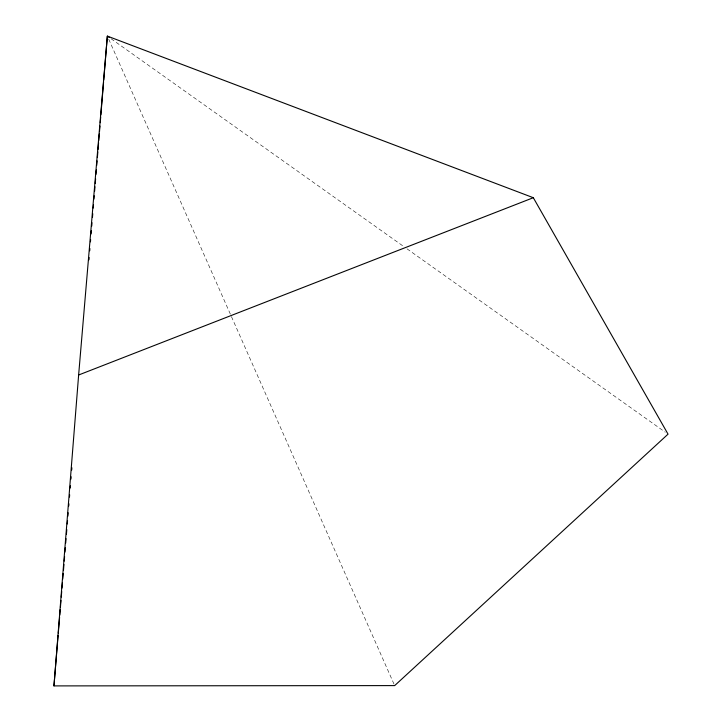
<?xml version="1.0" encoding="UTF-8"?>
<svg xmlns="http://www.w3.org/2000/svg" width="722" height="722" viewBox="0 0 722 722"><rect width="100%" height="100%" fill="white"/><g stroke="black" fill="none" stroke-linecap="round" stroke-linejoin="round"><path stroke-width="0.54" stroke-dasharray="3.61 2.71" d="M111.026 38.708L403.318 246.22M407 248.828L665.278 432.189M108.724 39.196L394.212 684.573"/><path stroke-width="1.08" d="M53.96 685.9L78.635 374.998L107.352 36.1L533.314 197.711L668.04 434.148L394.672 685.602L53.96 685.9L58.121 635.306M58.301 633.059L59.601 617.319M59.782 615.072L60.242 609.449M60.431 607.202L60.982 600.46M61.262 597.085L61.722 591.462M62.002 588.096L62.462 582.473M62.742 579.098L63.202 573.476M63.482 570.109L63.942 564.487M64.213 561.111L64.583 556.617M64.953 552.113L65.323 547.619M65.693 543.124L66.063 538.63M66.433 534.127L66.803 529.632M67.263 524.01L67.543 520.643M67.913 516.14L68.184 512.773M68.743 506.023L68.924 503.776M69.483 497.034L69.664 494.787M70.224 488.036L70.404 485.789M70.964 479.047L71.144 476.791M71.695 470.049L71.884 467.802M88.968 259.821L89.158 257.573M89.709 250.823L89.898 248.576M90.449 241.834L90.638 239.587M91.098 233.964L91.369 230.589M91.739 226.094L92.019 222.719M92.479 217.096L92.759 213.73M93.219 208.107L93.499 204.732M93.959 199.11L94.239 195.743M94.609 191.24L94.979 186.745M95.25 183.37L95.62 178.875M95.99 174.381L96.36 169.887M96.73 165.383L97.1 160.889M97.38 157.513L97.84 151.891M98.021 149.644L98.58 142.902M98.761 140.655L99.32 133.904M99.501 131.657L99.961 126.034M100.241 122.668L100.701 117.045M100.89 114.798L103.562 82.191M103.751 79.943L107.352 36.1L109.193 37.409M78.635 374.998L533.314 197.711"/></g></svg>
